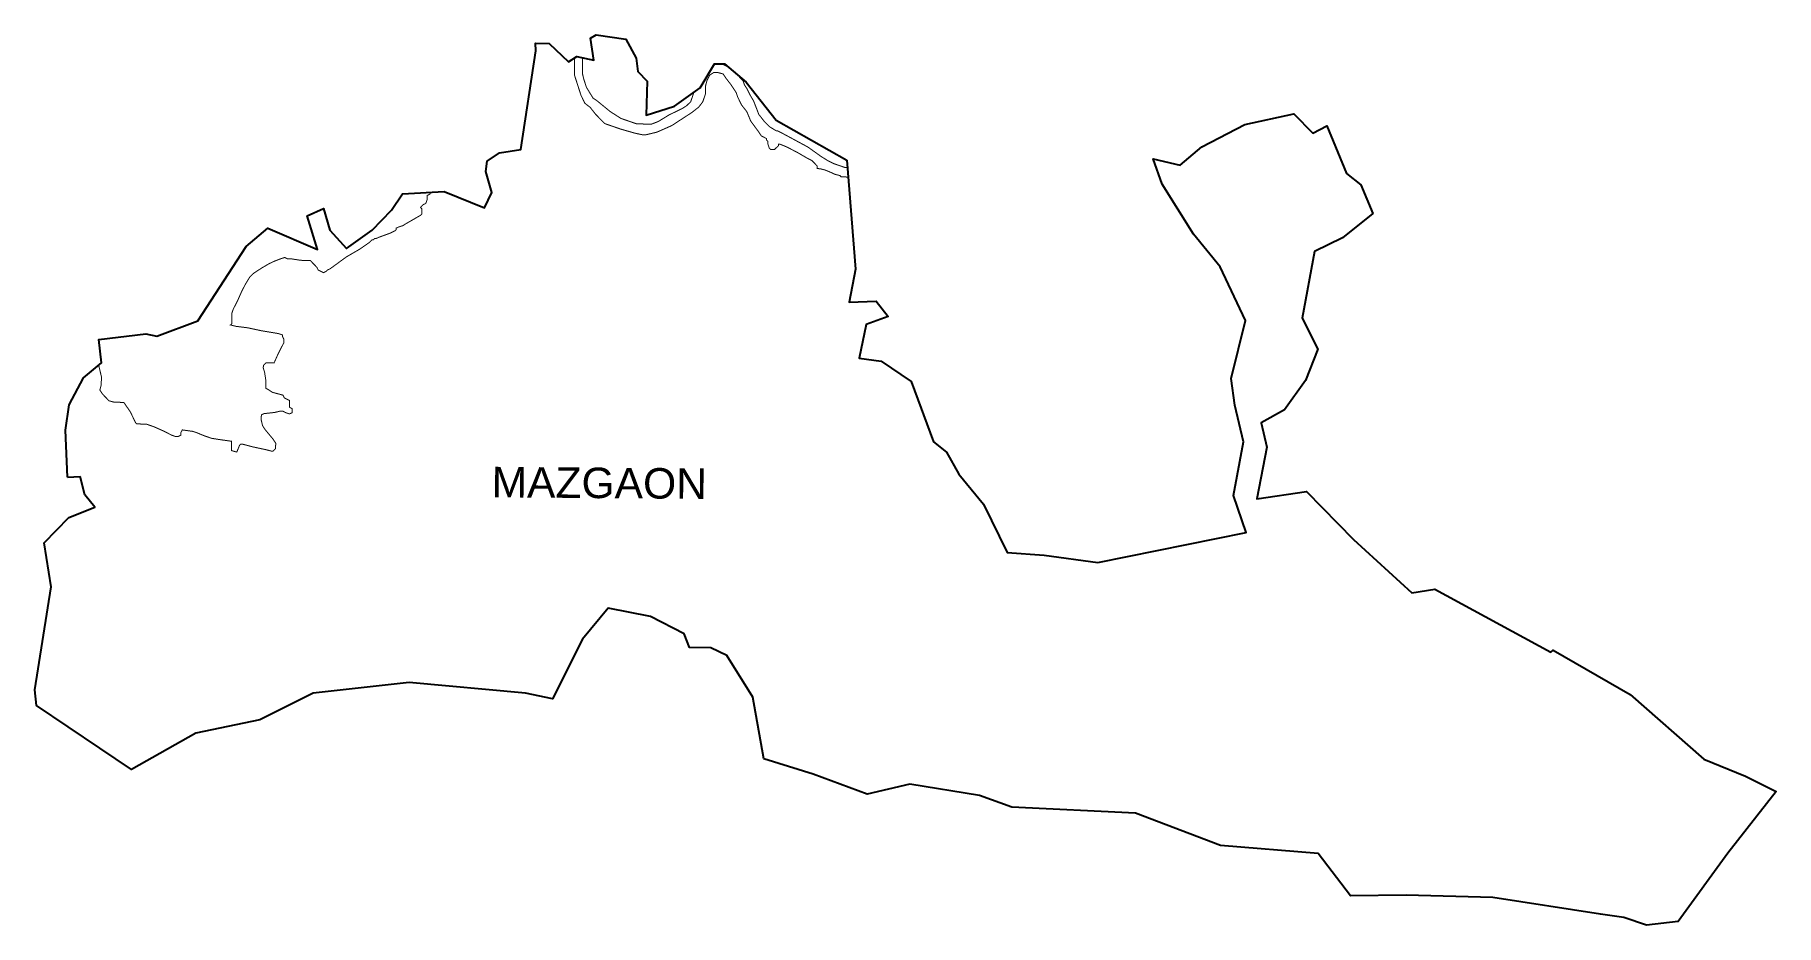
# Model space of a CAD drawing. Header units: metres. Extents: x 280800 to 286021, y 2030817 to 2033487.
import ezdxf

# ---------------------------------------------------------------- set-up
doc = ezdxf.new("R2010")
doc.units = ezdxf.units.M
doc.layers.add('ddddd', color=7, linetype='Continuous')
doc.layers.add('HAZARDS LINE', color=1, linetype='Continuous')
doc.styles.get("Standard").update_dxf_attribs({"font": 'simplex.shx'})

msp = doc.modelspace()

# ---------------------------------------------------------------- linework, layer by layer
at = {"color": 3, "flags": 128}
msp.add_lwpolyline([(280898, 2032161), (280936.3, 2032163.1)], dxfattribs=at)
at = {"layer": 'ddddd', "color": 3}
for points in [[(280898, 2032161.3, 0), (280892.2, 2032301.7, 0), (280902.7, 2032377.8, 0), (280946.1, 2032459, 0), (281000, 2032504, 0), (280991.6, 2032573.8, 0), (281133.3, 2032590.7, 0), (281166, 2032583.6, 0), (281289.2, 2032629.8, 0), (281434.1, 2032852.2, 0), (281498.5, 2032907.5, 0), (281647.8, 2032844, 0), (281616.5, 2032944.4, 0), (281665.6, 2032966.5, 0), (281684.3, 2032901.4, 0), (281734, 2032846.4, 0), (281811.9, 2032901.6, 0), (281869.1, 2032961.6, 0), (281901.9, 2033010.9, 0), (282027.3, 2033017.6, 0), (282148, 2032968.2, 0), (282169.9, 2033014.4, 0), (282151.9, 2033077.1, 0), (282156.5, 2033108.3, 0), (282193.3, 2033133, 0), (282257.2, 2033143, 0), (282302.1, 2033439, 0), (282300.6, 2033461.8, 0), (282342, 2033461.6, 0), (282400, 2033406.7, 0), (282425.5, 2033422, 0), (282476, 2033411, 0), (282465.5, 2033477.5, 0), (282483.3, 2033487.3, 0), (282571.5, 2033474.1, 0), (282602.4, 2033417.6, 0), (282607.7, 2033377, 0), (282635.4, 2033348.3, 0), (282632.4, 2033246.4, 0), (282717.8, 2033273.4, 0), (282795.1, 2033328.3, 0), (282837.3, 2033400.6, 0), (282867.6, 2033400.8, 0), (282932.5, 2033344.9, 0), (283022.5, 2033231.7, 0), (283234.3, 2033111.1, 0), (283234.3, 2033111.1, 0)], [(283234.3, 2033111.1, 0), (283260.2, 2032784.1, 0), (283241.7, 2032686.1, 0), (283322.4, 2032688.9, 0), (283358.8, 2032642.7, 0), (283292.3, 2032618.6, 0), (283271.7, 2032518, 0), (283337.6, 2032509, 0), (283427.1, 2032447.3, 0), (283494.2, 2032267.3, 0), (283532.8, 2032235.8, 0), (283569.9, 2032169.6, 0), (283643.8, 2032079.4, 0), (283715.3, 2031934.9, 0), (283826.1, 2031927.2, 0), (283986.5, 2031905, 0), (284431.7, 2031995.4, 0), (284393.5, 2032105.7, 0), (284423.9, 2032267.1, 0), (284397.9, 2032376.3, 0), (284387.1, 2032456.7, 0), (284429.3, 2032630.5, 0), (284353.7, 2032791.3, 0), (284274.2, 2032889.6, 0), (284179.8, 2033039.1, 0), (284153.1, 2033115.4, 0), (284233.3, 2033096.7, 0), (284299.1, 2033151.6, 0), (284428, 2033218.3, 0), (284574.5, 2033250.8, 0), (284632, 2033192.3, 0), (284673.1, 2033214, 0), (284732.8, 2033071.1, 0), (284775.7, 2033037.5, 0), (284811.1, 2032951.7, 0), (284720.7, 2032878.4, 0), (284636.2, 2032837.6, 0), (284599.9, 2032637.7, 0), (284646.2, 2032545, 0), (284609.6, 2032450.4, 0), (284546.7, 2032362.8, 0), (284476.3, 2032323.8, 0), (284493.8, 2032251.3, 0), (284463.8, 2032096.1, 0), (284612.7, 2032117.5, 0), (284753.2, 2031973.6, 0), (284927.9, 2031813.8, 0), (284996.9, 2031825.1, 0), (285345, 2031635.7, 0), (285351.7, 2031641.7, 0), (285582.5, 2031509.5, 0), (285803.5, 2031315.1, 0), (285928.3, 2031264.3, 0), (286020.6, 2031218.3, 0), (285875.3, 2031033.5, 0), (285727.2, 2030828.8, 0), (285631.4, 2030817.4, 0), (285563.9, 2030840.4, 0), (285494.3, 2030850.2, 0), (285171.5, 2030900.2, 0), (284910.9, 2030907.2, 0), (284744.3, 2030905.5, 0), (284647.7, 2031032.6, 0), (284354.6, 2031056.8, 0), (284099.5, 2031153.6, 0), (283728.9, 2031170.9, 0), (283632, 2031206.6, 0), (283423.5, 2031240.1, 0), (283295.8, 2031210, 0), (283133.1, 2031270.7, 0), (282985.7, 2031316.2, 0), (282952.3, 2031500.8, 0), (282874.3, 2031626, 0), (282826.9, 2031649.4, 0), (282763.1, 2031650.1, 0), (282747, 2031691.2, 0), (282645.7, 2031743.2, 0), (282519.2, 2031768.3, 0), (282442.2, 2031674.7, 0), (282352.4, 2031496.5, 0), (282270.9, 2031513.4, 0), (281922.1, 2031544.9, 0), (281634.3, 2031513.4, 0), (281474.5, 2031433.2, 0), (281283, 2031393.1, 0), (281089.7, 2031284.5, 0), (280805.6, 2031476, 0), (280800.1, 2031522.7, 0), (280848.8, 2031831.9, 0), (280828.3, 2031964.1, 0), (280902.2, 2032040.1, 0), (280979.6, 2032070.7, 0), (280950.1, 2032107.7, 0), (280936.3, 2032163.1, 0)]]:
    msp.add_polyline3d(points, dxfattribs=at)
at = {"layer": 'HAZARDS LINE', "lineweight": 18}
for points in [[(282418.5, 2033417.7, 3.01, 3.01, 0), (282417.9, 2033366.6, 3.01, 3.01, 0), (282437.4, 2033306.2, 3.01, 3.01, 0), (282449.2, 2033281.9, 3.01, 3.01, 0), (282465.1, 2033269.7, 3.01, 3.01, 0), (282480.9, 2033249.5, 3.01, 3.01, 0), (282508.7, 2033221.1, 3.01, 3.01, 0), (282520.7, 2033217, 3.01, 3.01, 0), (282556.7, 2033204.5, 3.01, 3.01, 0), (282600.8, 2033192, 3.01, 3.01, 0), (282620.8, 2033187.8, 3.01, 3.01, 0), (282632.8, 2033187.7, 3.01, 3.01, 0), (282665, 2033195.4, 3.01, 3.01, 0), (282709.4, 2033215, 3.01, 3.01, 0), (282745.8, 2033238.7, 3.01, 3.01, 0), (282770, 2033254.5, 3.01, 3.01, 0), (282790.3, 2033270.4, 3.01, 3.01, 0), (282802.5, 2033286.3, 3.01, 3.01, 0), (282810.8, 2033310.3, 3.01, 3.01, 0), (282811, 2033334.4, 3.01, 3.01, 0), (282815.2, 2033350.4, 3.01, 3.01, 0), (282823.4, 2033366.4, 3.01, 3.01, 0), (282835.5, 2033374.3, 3.01, 3.01, 0), (282847.6, 2033374.2, 3.01, 3.01, 0), (282863.6, 2033370, 3.01, 3.01, 0), (282871.5, 2033357.9, 3.01, 3.01, 0), (282887.3, 2033337.6, 3.01, 3.01, 0), (282903.1, 2033313.4, 3.01, 3.01, 0), (282907, 2033301.3, 3.01, 3.01, 0), (282918.8, 2033277.1, 3.01, 3.01, 0), (282934.7, 2033256.8, 3.01, 3.01, 0), (282946.4, 2033228.6, 3.01, 3.01, 0), (282970.2, 2033196.2, 3.01, 3.01, 0), (282978.1, 2033184.1, 3.01, 3.01, 0), (282986.1, 2033180, 3.01, 3.01, 0), (282994, 2033175.9, 3.01, 3.01, 0), (282994, 2033171.9, 3.01, 3.01, 0), (282998, 2033167.8, 3.01, 3.01, 0), (282997.9, 2033159.8, 3.01, 3.01, 0), (283001.8, 2033147.7, 3.01, 3.01, 0), (283005.7, 2033143.6, 3.01, 3.01, 0), (283017.8, 2033143.5, 3.01, 3.01, 0), (283021.8, 2033147.5, 3.01, 3.01, 0), (283025.9, 2033151.5, 3.01, 3.01, 0), (283030, 2033155.4, 3.01, 3.01, 0), (283030, 2033159.5, 3.01, 3.01, 0), (283034, 2033159.4, 3.01, 3.01, 0), (283054, 2033151.2, 3.01, 3.01, 0), (283085.9, 2033134.8, 3.01, 3.01, 0), (283113.9, 2033118.4, 3.01, 3.01, 0), (283129.9, 2033110.2, 3.01, 3.01, 0), (283145.7, 2033094, 3.01, 3.01, 0), (283145.7, 2033086, 3.01, 3.01, 0), (283153.7, 2033085.9, 3.01, 3.01, 0), (283169.7, 2033081.7, 3.01, 3.01, 0), (283189.7, 2033073.5, 3.01, 3.01, 0), (283197.7, 2033069.4, 3.01, 3.01, 0), (283213.7, 2033065.2, 3.01, 3.01, 0), (283217.7, 2033061.1, 3.01, 3.01, 0), (283238.3, 2033060.9, 3.01, 3.01, 0)], [(282774.7, 2033313.8, 3.01, 3.01, 0), (282774.6, 2033310.7, 3.01, 3.01, 0), (282766.4, 2033286.7, 3.01, 3.01, 0), (282754.2, 2033274.8, 3.01, 3.01, 0), (282742.1, 2033266.8, 3.01, 3.01, 0), (282701.7, 2033247.2, 3.01, 3.01, 0), (282669.4, 2033227.5, 3.01, 3.01, 0), (282649.2, 2033219.6, 3.01, 3.01, 0), (282605.1, 2033220.1, 3.01, 3.01, 0), (282593.1, 2033224.2, 3.01, 3.01, 0), (282569.1, 2033232.5, 3.01, 3.01, 0), (282557.1, 2033236.7, 3.01, 3.01, 0), (282525.2, 2033257.1, 3.01, 3.01, 0), (282485.4, 2033289.6, 3.01, 3.01, 0), (282473.4, 2033297.8, 3.01, 3.01, 0), (282453.7, 2033330.1, 3.01, 3.01, 0), (282445.9, 2033354.3, 3.01, 3.01, 0), (282442, 2033370.4, 3.01, 3.01, 0), (282442.5, 2033418.3, 3.01, 3.01, 0)], [(283236.1, 2033089, 3.01, 3.01, 0), (283230, 2033089.1, 3.01, 3.01, 0), (283218, 2033093.2, 3.01, 3.01, 0), (283194, 2033101.5, 3.01, 3.01, 0), (283178, 2033109.7, 3.01, 3.01, 0), (283158.1, 2033122, 3.01, 3.01, 0), (283118.2, 2033150.5, 3.01, 3.01, 0), (283042.4, 2033191.4, 3.01, 3.01, 0), (283026.4, 2033199.6, 3.01, 3.01, 0), (283022.4, 2033199.7, 3.01, 3.01, 0), (283002.4, 2033211.9, 3.01, 3.01, 0), (282986.6, 2033228.2, 3.01, 3.01, 0), (282970.7, 2033248.4, 3.01, 3.01, 0), (282955.1, 2033288.7, 3.01, 3.01, 0), (282943.2, 2033308.9, 3.01, 3.01, 0), (282935.4, 2033325.1, 3.01, 3.01, 0), (282927.5, 2033337.2, 3.01, 3.01, 0), (282923.6, 2033349.3, 3.01, 3.01, 0), (282903.7, 2033369.6, 3.01, 3.01, 0), (282887.8, 2033385.8, 3.01, 3.01, 0), (282863.9, 2033398.1, 3.01, 3.01, 0), (282853.8, 2033400.7, 3.01, 3.01, 0)], [(280991.5, 2032496.9, 3.01, 3.01, 0), (280999.7, 2032462.2, 3.01, 3.01, 0), (280999.3, 2032438.1, 3.01, 3.01, 0), (280995.1, 2032422.2, 3.01, 3.01, 0), (281003, 2032410, 3.01, 3.01, 0), (281022.7, 2032389.7, 3.01, 3.01, 0), (281038.7, 2032385.5, 3.01, 3.01, 0), (281066.8, 2032385.1, 3.01, 3.01, 0), (281086.4, 2032356.8, 3.01, 3.01, 0), (281102, 2032324.5, 3.01, 3.01, 0), (281106, 2032320.4, 3.01, 3.01, 0), (281134.1, 2032320.1, 3.01, 3.01, 0), (281158, 2032311.7, 3.01, 3.01, 0), (281185.9, 2032299.3, 3.01, 3.01, 0), (281209.8, 2032287, 3.01, 3.01, 0), (281221.8, 2032282.8, 3.01, 3.01, 0), (281229.8, 2032282.7, 3.01, 3.01, 0), (281237.8, 2032286.6, 3.01, 3.01, 0), (281238, 2032294.6, 3.01, 3.01, 0), (281242.1, 2032302.6, 3.01, 3.01, 0), (281274.1, 2032298.1, 3.01, 3.01, 0), (281286.1, 2032294, 3.01, 3.01, 0), (281306, 2032285.7, 3.01, 3.01, 0), (281329.9, 2032277.4, 3.01, 3.01, 0), (281357.9, 2032273, 3.01, 3.01, 0), (281389.9, 2032268.5, 3.01, 3.01, 0), (281389.6, 2032240.5, 3.01, 3.01, 0), (281405.6, 2032236.2, 3.01, 3.01, 0), (281413.8, 2032256.2, 3.01, 3.01, 0), (281417.9, 2032260.1, 3.01, 3.01, 0), (281421.9, 2032260.1, 3.01, 3.01, 0), (281453.9, 2032251.6, 3.01, 3.01, 0), (281493.8, 2032243.1, 3.01, 3.01, 0), (281509.8, 2032238.9, 3.01, 3.01, 0), (281513.8, 2032238.8, 3.01, 3.01, 0), (281522, 2032246.7, 3.01, 3.01, 0), (281522.2, 2032262.8, 3.01, 3.01, 0), (281514.3, 2032274.9, 3.01, 3.01, 0), (281490.6, 2032303.3, 3.01, 3.01, 0), (281482.8, 2032315.4, 3.01, 3.01, 0), (281479, 2032331.5, 3.01, 3.01, 0), (281479.2, 2032347.5, 3.01, 3.01, 0), (281487.3, 2032351.4, 3.01, 3.01, 0), (281519.4, 2032355, 3.01, 3.01, 0), (281535.5, 2032358.8, 3.01, 3.01, 0), (281543.5, 2032358.7, 3.01, 3.01, 0), (281551.5, 2032354.6, 3.01, 3.01, 0), (281563.4, 2032350.4, 3.01, 3.01, 0), (281571.5, 2032354.3, 3.01, 3.01, 0), (281571.7, 2032366.3, 3.01, 3.01, 0), (281563.7, 2032370.5, 3.01, 3.01, 0), (281564, 2032390.5, 3.01, 3.01, 0), (281548, 2032398.7, 3.01, 3.01, 0), (281544.1, 2032406.8, 3.01, 3.01, 0), (281512.2, 2032415.3, 3.01, 3.01, 0), (281500.3, 2032423.4, 3.01, 3.01, 0), (281492.3, 2032427.5, 3.01, 3.01, 0), (281492.6, 2032451.6, 3.01, 3.01, 0), (281488.9, 2032475.7, 3.01, 3.01, 0), (281485.1, 2032487.8, 3.01, 3.01, 0), (281485.2, 2032495.8, 3.01, 3.01, 0), (281489.3, 2032499.8, 3.01, 3.01, 0), (281493.3, 2032503.7, 3.01, 3.01, 0), (281517.4, 2032503.4, 3.01, 3.01, 0), (281529.8, 2032531.3, 3.01, 3.01, 0), (281546.2, 2032563.2, 3.01, 3.01, 0), (281546.4, 2032575.2, 3.01, 3.01, 0), (281542.5, 2032583.3, 3.01, 3.01, 0), (281542.5, 2032587.3, 3.01, 3.01, 0), (281530.6, 2032591.4, 3.01, 3.01, 0), (281478.6, 2032600.1, 3.01, 3.01, 0), (281438.6, 2032608.7, 3.01, 3.01, 0), (281402.6, 2032613.2, 3.01, 3.01, 0), (281386.6, 2032617.4, 3.01, 3.01, 0), (281390.7, 2032621.4, 3.01, 3.01, 0), (281391.1, 2032653.4, 3.01, 3.01, 0), (281395.3, 2032665.4, 3.01, 3.01, 0), (281407.6, 2032689.3, 3.01, 3.01, 0), (281420, 2032717.2, 3.01, 3.01, 0), (281432.3, 2032741.1, 3.01, 3.01, 0), (281444.6, 2032761, 3.01, 3.01, 0), (281456.8, 2032772.8, 3.01, 3.01, 0), (281481.1, 2032788.6, 3.01, 3.01, 0), (281501.3, 2032800.3, 3.01, 3.01, 0), (281517.4, 2032808.1, 3.01, 3.01, 0), (281537.6, 2032815.9, 3.01, 3.01, 0), (281549.7, 2032819.7, 3.01, 3.01, 0), (281557.6, 2032815.6, 3.01, 3.01, 0), (281569.6, 2032815.4, 3.01, 3.01, 0), (281597.7, 2032811.1, 3.01, 3.01, 0), (281625.7, 2032810.7, 3.01, 3.01, 0), (281633.6, 2032802.6, 3.01, 3.01, 0), (281645.5, 2032790.4, 3.01, 3.01, 0), (281649.4, 2032782.3, 3.01, 3.01, 0), (281657.3, 2032778.2, 3.01, 3.01, 0), (281665.3, 2032774.1, 3.01, 3.01, 0), (281673.4, 2032778, 3.01, 3.01, 0), (281677.4, 2032781.9, 3.01, 3.01, 0), (281685.5, 2032785.8, 3.01, 3.01, 0), (281734.1, 2032821.3, 3.01, 3.01, 0), (281774.5, 2032844.8, 3.01, 3.01, 0), (281802.8, 2032864.5, 3.01, 3.01, 0), (281811, 2032872.4, 3.01, 3.01, 0), (281815, 2032872.3, 3.01, 3.01, 0), (281819, 2032876.3, 3.01, 3.01, 0), (281823, 2032876.2, 3.01, 3.01, 0), (281831.1, 2032880.1, 3.01, 3.01, 0), (281863.3, 2032891.7, 3.01, 3.01, 0), (281879.5, 2032899.5, 3.01, 3.01, 0), (281883.5, 2032903.5, 3.01, 3.01, 0), (281883.6, 2032907.5, 3.01, 3.01, 0), (281891.7, 2032911.4, 3.01, 3.01, 0), (281903.7, 2032915.2, 3.01, 3.01, 0), (281909.8, 2032919.2, 3.01, 3.01, 0), (281955.9, 2032945.8, 3.01, 3.01, 0), (281959.9, 2032949.8, 3.01, 3.01, 0), (281960.1, 2032965.8, 3.01, 3.01, 0), (281956.1, 2032969.9, 3.01, 3.01, 0), (281960.2, 2032973.8, 3.01, 3.01, 0), (281964.2, 2032977.8, 3.01, 3.01, 0), (281972.3, 2032981.7, 3.01, 3.01, 0), (281976.4, 2032993.7, 3.01, 3.01, 0), (281976.6, 2033005.8, 3.01, 3.01, 0), (281984.6, 2033009.7, 3.01, 3.01, 0), (281987.6, 2033015.5, 3.01, 3.01, 0)]]:
    msp.add_lwpolyline(points, format="xyseb", dxfattribs=at)

# ---------------------------------------------------------------- texts
at = {"layer": 'ddddd', "insert": (282169.9, 2032192), "char_height": 91.425, "attachment_point": 1, "rotation": 359.5442}
msp.add_mtext_dynamic_manual_height_columns('{\\fArial|b0|i0|c0|p34;MAZGAON}', width=156.924, gutter_width=457.1, heights=[0], dxfattribs=at)

doc.saveas('drawing.dxf')
